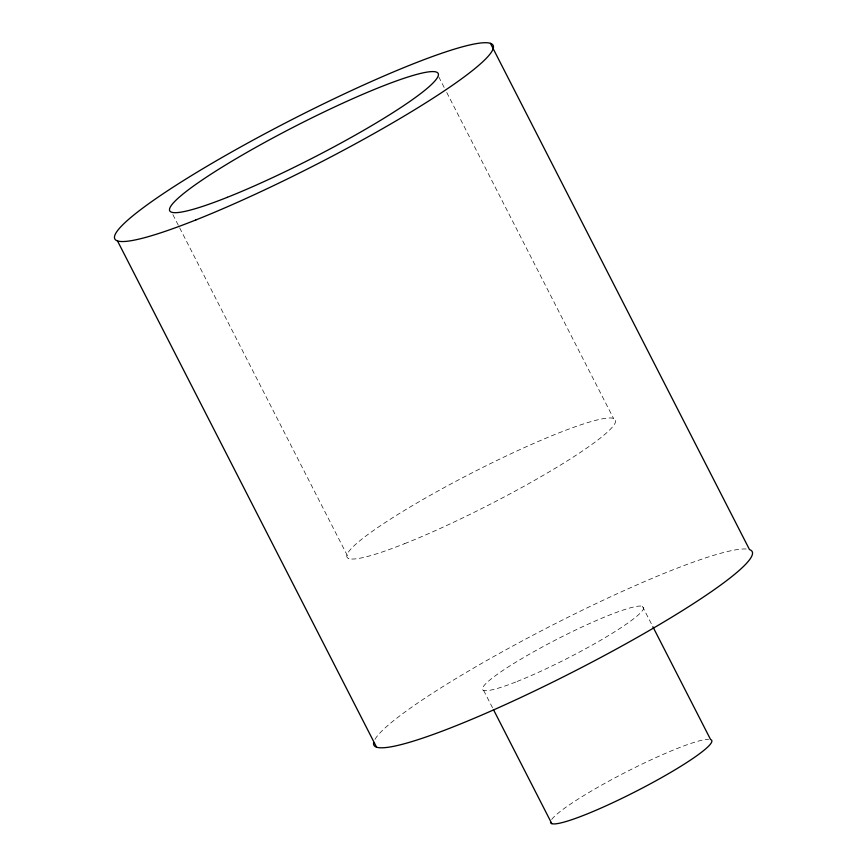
<?xml version="1.0" encoding="UTF-8"?>
<svg xmlns="http://www.w3.org/2000/svg" width="867" height="867" viewBox="0 0 867 867"><rect width="100%" height="100%" fill="white"/><g stroke="black" fill="none" stroke-linecap="round" stroke-linejoin="round"><path stroke-width="0.65" stroke-dasharray="4.33 3.25" d="M438.745 76.849L444.283 87.675M446.754 92.487L613.543 418.425M642.425 606.326L652.244 625.53M483.645 690.425L492.857 708.426M172.88 214.615L179.035 226.645M179.653 227.848L348.902 558.586M551.705 819.478A90.45 10.87 -27.1 0 1 626.678 771.717A90.45 10.87 -27.1 0 1 708.664 739.28M374.988 739.334A212.458 25.522 -27.1 0 1 551.661 625.519A212.458 25.522 -27.1 0 1 746.931 549.082M517.014 681.505A90.45 10.87 -27.1 0 0 643.422 609.002A90.45 10.87 -27.1 0 0 528.664 654.618A90.45 10.87 -27.1 0 0 517.014 681.505M404.521 543.717A150.75 18.109 -27.1 0 0 615.202 422.879A150.75 18.109 -27.1 0 0 423.941 498.915A150.75 18.109 -27.1 0 0 404.521 543.717"/><path stroke-width="1.3" d="M490.451 43.35L749.511 549.602A212.458 25.522 -27.1 0 1 576.945 669.931A212.458 25.522 -27.1 0 1 373.634 742.64M652.862 626.733L710.593 739.551A90.45 10.87 -27.1 0 1 638.535 790.054A90.45 10.87 -27.1 0 1 550.534 822.176M493.464 709.629L551.813 823.65M117.489 240.896L376.549 747.148M195.877 219.936A212.458 25.522 -27.1 0 0 492.792 49.636A212.458 25.522 -27.1 0 0 223.231 156.797A212.458 25.522 -27.1 0 0 195.877 219.936M227.273 197.34A150.75 18.109 -27.1 0 0 437.954 76.502A150.75 18.109 -27.1 0 0 246.683 152.538A150.75 18.109 -27.1 0 0 227.273 197.34"/></g></svg>
